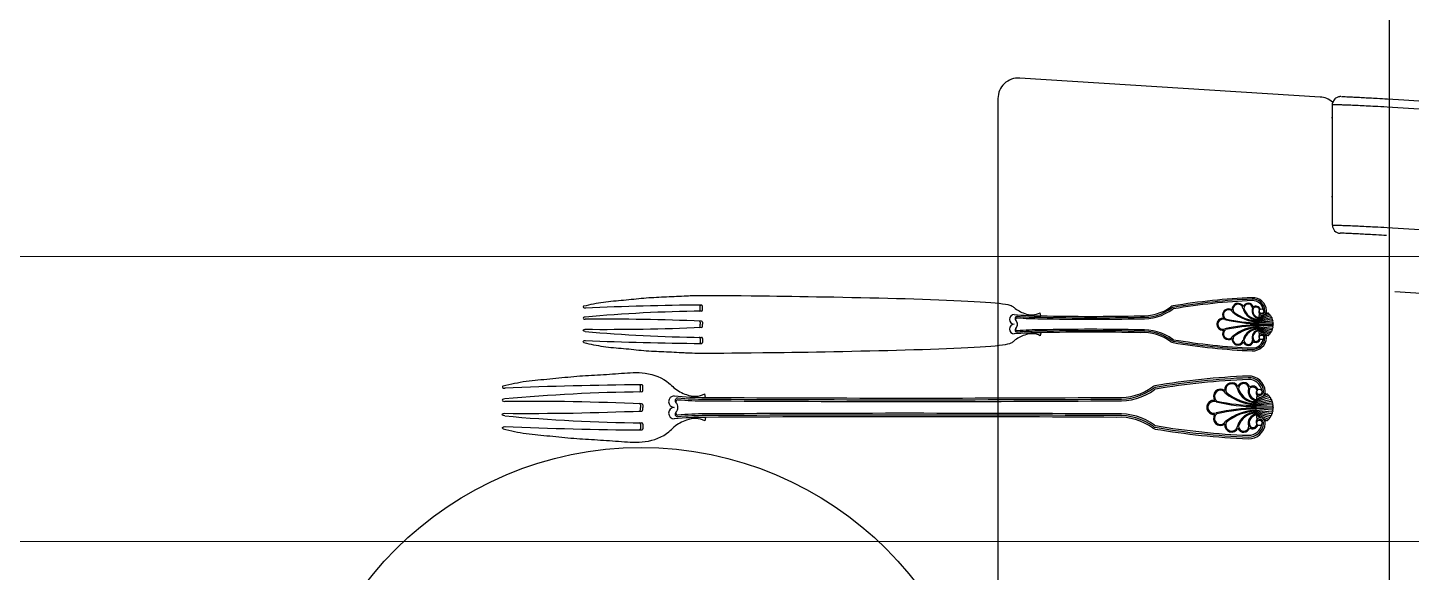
# Model space of a CAD drawing. Header units: millimetres. Extents: x -18512 to 101824, y -95768 to 52898.
# Drawn here: x 32534.4 to 33019.4, y -52963.2 to -52772.2 of the extents above; entities that cross this region are included whole.
import ezdxf

# ---------------------------------------------------------------- set-up
doc = ezdxf.new("R2010")
doc.units = ezdxf.units.MM
doc.header["$LTSCALE"] = 25
doc.layers.add('1547 I-StB-p-00-GA$0$WD-FURNITURE', color=1, linetype='Continuous')
doc.layers.add('1547 I-StB-p-00-GA$0$WD-FURNITURE-DETAIL', color=126, linetype='Continuous')
doc.layers.add('wood flooring', color=8, linetype='Continuous', lineweight=13)

# ---------------------------------------------------------------- blocks, each defined once
blk = doc.blocks.new('1547 I-StB-p-00-GA$0$chair')
at = {"layer": '1547 I-StB-p-00-GA$0$WD-FURNITURE'}
for p, q in [((-263.74, 74.61), (-278.03, -151.87)), ((-306.84, -178.79), (-358.89, -178.79)), ((-353.42, -179.16), (-353.42, -178.79)), ((-319.26, -179.16), (-319.26, -178.79)), ((-362.26, -184.13), (-370.44, -313.99)), ((-361.61, -323.4), (363.64, -323.39))]:
    blk.add_line(p, q, dxfattribs=at)
at = {"layer": '1547 I-StB-p-00-GA$0$WD-FURNITURE', "flags": 128}
for points in [[(-361.42, -154.95), (-360.98, -147.89), (-359.2, -119.61), (-352.06, -6.5), (-340.32, 179.79)], [(-336.77, 179.79), (-337.21, 172.72), (-339, 144.45), (-346.13, 31.34), (-357.89, -155.18)], [(-305.84, -155.18), (-305.39, -148.11), (-303.61, -119.83), (-296.48, -6.73), (-284.72, 179.79)], [(-358.89, -178.79), (-359.61, -178.71), (-359.8, -178.67)]]:
    blk.add_lwpolyline(points, dxfattribs=at)
at = {"layer": '1547 I-StB-p-00-GA$0$WD-FURNITURE'}
for centre, radius, start, end in [((-353.42, -184.69), 8.85, 137.9522, 176.39196), ((-306.84, -175.25), 3.54, 270.00206, 356.39575), ((-361.61, -314.55), 8.85, 176.39196, 270.0004)]:
    blk.add_arc(centre, radius, start, end, dxfattribs=at)
for points, knots in [([(-362.44, -174.8), (-362.45, -174.78), (-362.46, -174.68), (-362.44, -173.96), (-362.4, -172.6), (-362.32, -170.72), (-362.2, -168.39), (-362.06, -165.68), (-361.89, -162.66), (-361.68, -159.08), (-361.52, -156.45), (-361.42, -154.95)], [0, 0, 0, 0, 0.025798, 0.142664, 0.25953, 0.376395, 0.493305, 0.610216, 0.727313, 0.84441, 1, 1, 1, 1]), ([(-357.89, -155.18), (-357.98, -156.94), (-358.15, -160.01), (-358.36, -164.23), (-358.53, -167.76), (-358.67, -170.97), (-358.78, -173.7), (-358.87, -175.93), (-358.91, -177.55), (-358.92, -178.59), (-358.9, -178.72), (-358.89, -178.79)], [0, 0, 0, 0, 0.142554, 0.248331, 0.357164, 0.462792, 0.571472, 0.677072, 0.785729, 0.891335, 1, 1, 1, 1]), ([(-306.84, -178.79), (-306.85, -178.72), (-306.87, -178.6), (-306.86, -177.57), (-306.82, -175.95), (-306.73, -173.74), (-306.62, -171), (-306.48, -167.82), (-306.31, -164.26), (-306.1, -160.05), (-305.93, -156.94), (-305.84, -155.18)], [0, 0, 0, 0, 0.105606, 0.214271, 0.319871, 0.428528, 0.534156, 0.642836, 0.748613, 0.857447, 1, 1, 1, 1]), ([(-302.31, -155.4), (-302.4, -156.9), (-302.56, -159.52), (-302.77, -163.11), (-302.94, -166.12), (-303.09, -168.83), (-303.2, -171.16), (-303.28, -173.04), (-303.33, -174.43), (-303.34, -175.3), (-303.32, -175.41), (-303.3, -175.47)], [0, 0, 0, 0, 0.142603, 0.249927, 0.35725, 0.464402, 0.571553, 0.678665, 0.785775, 0.892887, 1, 1, 1, 1]), ([(-362.45, -175.21), (-362.45, -175.23), (-362.45, -175.32), (-362.44, -175.5), (-362.39, -175.89), (-362.25, -176.44), (-361.95, -177.1), (-361.41, -177.78), (-360.68, -178.37), (-360.09, -178.56), (-359.79, -178.65)], [0, 0, 0, 0, 0.031894, 0.193604, 0.305661, 0.40232, 0.533496, 0.682089, 0.844817, 1, 1, 1, 1])]:
    blk.add_open_spline(points, degree=3, knots=knots, dxfattribs=at)

msp = doc.modelspace()

# ---------------------------------------------------------------- hatches: boundary and pattern name
at = {"layer": 'wood flooring'}
h = msp.add_hatch(dxfattribs=at)
h.set_pattern_fill('_USER', color=256, scale=100, pattern_type=0)
h.set_pattern_definition([(360, (338285.01, 171947.46), (-2e-14, 100), [])])
h.paths.add_polyline_path([(33755.49, -49171.88), (31012.89, -49171.88), (31012.89, -49811.47), (31012.89, -62446.88), (32698.09, -62446.88), (32698.09, -63146.88), (33808.09, -63146.88)])

# ---------------------------------------------------------------- linework, layer by layer
at = {"layer": '1547 I-StB-p-00-GA$0$WD-FURNITURE'}
msp.add_lwpolyline([(31892.63, -50068.12), (32930.47, -50068.12, -0.414214), (33011.55, -50149.21), (33011.55, -53487.04, -0.414214), (32930.47, -53568.12), (31892.63, -53568.12, -0.414214), (31811.55, -53487.04), (31811.55, -50149.21, -0.414214)], format="xyb", close=True, dxfattribs=at)
at = {"layer": '1547 I-StB-p-00-GA$0$WD-FURNITURE-DETAIL'}
for p, q in [((32770.15, -52871.3), (32770.15, -52869.88)), ((32770.86, -52871.3), (32770.86, -52869.88)), ((32889.53, -52873.28), (32889.28, -52872.21)), ((32965.84, -52875.15), (32970.4, -52874.39)), ((32965.86, -52874.84), (32970.14, -52873.85)), ((32965.88, -52874.52), (32969.81, -52873.34)), ((32965.9, -52874.22), (32969.41, -52872.86)), ((32965.93, -52873.91), (32968.96, -52872.43)), ((32966.03, -52872.96), (32966.42, -52872.96)), ((32770.15, -52875.52), (32770.15, -52876.24)), ((32770.15, -52876.97), (32770.15, -52876.24)), ((32770.86, -52875.52), (32770.86, -52876.24)), ((32770.86, -52876.97), (32770.86, -52876.24)), ((32889.53, -52879.21), (32889.28, -52880.28)), ((32970.7, -52875.46), (32965.83, -52875.78)), ((32965.83, -52876.09), (32970.75, -52875.99)), ((32965.83, -52876.4), (32970.75, -52876.5)), ((32970.7, -52877.03), (32965.83, -52876.71)), ((32965.84, -52875.46), (32970.58, -52874.93)), ((32965.84, -52877.03), (32970.58, -52877.56)), ((32965.84, -52877.34), (32970.4, -52878.1)), ((32965.86, -52877.65), (32970.14, -52878.64)), ((32965.88, -52877.96), (32969.81, -52879.15)), ((32965.9, -52878.27), (32969.41, -52879.63)), ((32965.93, -52878.58), (32968.96, -52880.06)), ((32770.15, -52881.19), (32770.15, -52882.61)), ((32770.86, -52881.19), (32770.86, -52882.61)), ((32749.15, -52899.56), (32749.15, -52897.89)), ((32749.98, -52899.56), (32749.98, -52897.89)), ((32772.01, -52901.9), (32771.71, -52900.64)), ((32964.92, -52904.11), (32970.28, -52903.21)), ((32964.93, -52903.74), (32969.98, -52902.58)), ((32964.95, -52903.37), (32969.59, -52901.97)), ((32964.98, -52903.01), (32969.12, -52901.4)), ((32965.01, -52902.64), (32968.59, -52900.9)), ((32965.14, -52901.53), (32965.59, -52901.53)), ((32749.15, -52904.55), (32749.15, -52905.4)), ((32749.15, -52906.25), (32749.15, -52905.4)), ((32749.98, -52904.55), (32749.98, -52905.4)), ((32749.98, -52906.25), (32749.98, -52905.4)), ((32970.64, -52904.48), (32964.9, -52904.85)), ((32964.9, -52905.21), (32970.71, -52905.1)), ((32964.9, -52905.58), (32970.71, -52905.7)), ((32970.64, -52906.32), (32964.9, -52905.95)), ((32964.91, -52904.48), (32970.5, -52903.84)), ((32964.91, -52906.32), (32970.5, -52906.95)), ((32964.92, -52906.69), (32970.28, -52907.59)), ((32964.93, -52907.06), (32969.98, -52908.22)), ((32964.95, -52907.43), (32969.59, -52908.83)), ((32964.98, -52907.79), (32969.12, -52909.39)), ((32965.01, -52908.16), (32968.59, -52909.9)), ((32749.15, -52911.24), (32749.15, -52912.91)), ((32749.98, -52911.24), (32749.98, -52912.91)), ((32772.01, -52908.9), (32771.71, -52910.16))]:
    msp.add_line(p, q, dxfattribs=at)
for centre, radius in [((32966.84, -52871.65), 0.807), ((32966.84, -52880.84), 0.807), ((32966.09, -52899.98), 0.952), ((32966.09, -52910.82), 0.952), ((32749.39, -53041.1), 121.62)]:
    msp.add_circle(centre, radius, dxfattribs=at)
for centre, radius, start, end in [((32780.07, -54053.47), 1183.99, 90.46292, 92.43208), ((32769.81, -52869.88), 0.344, 359.3186, 92.1638), ((32770.5, -52869.88), 0.354, 0, 90.5226), ((32972.45, -53086.13), 219.38, 92.3287, 99.6075), ((32972.45, -53086.13), 219.38, 92.3287, 99.6075), ((32972.45, -53086.13), 218.87, 92.3287, 99.6075), ((32972.45, -53086.13), 218.36, 92.3287, 99.6075), ((32958.62, -52870.99), 2.08, 26.7327, 187.7375), ((32958.62, -52870.99), 1.77, 9.4408, 208.3667), ((32962.2, -52870.66), 1.82, 14.7229, 160.476), ((32962.2, -52870.66), 1.51, 0.441, 181.2158), ((32963.73, -52871.82), 4.9, 4.3291, 92.1871), ((32963.73, -52871.79), 4.36, 4.0194, 92.3201), ((32963.73, -52871.79), 3.85, 7.7931, 92.3201), ((32775.9, -53375.7), 504.08, 90.613, 95.2447), ((32769.78, -52871.29), 0.368, 272.9546, 359.0812), ((32770.5, -52871.3), 0.354, 270.7284, 0), ((32880.21, -52874.55), 1.69, 90, 270), ((32887.74, -52860.89), 12.19, 231.3201, 251.4767), ((32889.65, -52767.99), 105.29, 264.859, 269.9359), ((32881.26, -52874.27), 0.817, 91.4824, 224.4558), ((32881.29, -52874.61), 0.645, 94.0293, 203.5908), ((32889.65, -52767.99), 105.8, 265.4438, 269.9359), ((32889.65, -52767.99), 106.31, 265.4699, 269.9359), ((32886.31, -52866.56), 6.38, 247.4404, 297.6869), ((32906.98, -52038.97), 835.51, 268.80214, 271.19786), ((32906.98, -52038.96), 835.01, 268.80205, 271.19795), ((32906.98, -52038.95), 834.52, 268.80197, 271.19803), ((32925.35, -52856.72), 17.6, 266.7828, 306.0807), ((32925.35, -52856.72), 17.1, 266.7828, 306.0807), ((32925.35, -52856.72), 16.59, 266.7828, 306.0807), ((32936.12, -52871.49), 1.69, 99.6075, 126.0807), ((32936.12, -52871.49), 1.19, 99.6075, 126.0807), ((32936.12, -52871.49), 0.678, 99.6075, 126.0807), ((32953.32, -52876.24), 2.08, 81.7647, 270), ((32953.32, -52876.24), 2.08, 90, 278.2353), ((32955.28, -52872.92), 2.08, 52.4008, 217.1014), ((32955.28, -52872.92), 1.77, 30.0692, 233.7864), ((32967.58, -52813.56), 62.24, 257.6233, 268.3916), ((32966.47, -52860.22), 15.26, 230.7621, 267.6236), ((32966.47, -52860.2), 14.96, 231.027, 267.5892), ((32965.83, -52869.16), 5.67, 195.7123, 270.2899), ((32965.83, -52869.16), 5.37, 196.6588, 270.4563), ((32966.18, -52871.6), 2.64, 159.001, 263.9593), ((32966.23, -52871.51), 2.42, 161.025, 262.7237), ((32964.53, -52870.96), 0.637, 127.3656, 158.0771), ((32964.91, -52871.52), 1.62, 20.2859, 125.5944), ((32964.91, -52871.52), 1.31, 14.6867, 125.5944), ((32988.63, -52876), 22.8, 171.4617, 180.6145), ((32967.1, -52871.96), 1.21, 123.9169, 301.3825), ((32967.09, -52871.55), 1.06, 185.2135, 290.9162), ((32966.85, -52871.48), 1.23, 300.1422, 359.6733), ((32966.85, -52871.48), 1.75, 300.1422, 11.3169), ((32965.83, -52876.24), 4.93, 50.6522, 57.2798), ((32969.18, -52872.65), 0.312, 317.0286, 137.0286), ((32969.61, -52873.1), 0.312, 309.7805, 129.7805), ((32969.97, -52873.59), 0.305, 302.6037, 122.6037), ((32970.27, -52874.12), 0.296, 295.6051, 115.6051), ((32970.49, -52874.66), 0.286, 288.8358, 108.8358), ((32735.99, -53707.48), 833.02, 87.62469, 90.42439), ((32735.99, -52045.01), 833.02, 269.57561, 272.37531), ((32775.9, -52376.79), 504.08, 264.7553, 269.387), ((32769.74, -52875.55), 0.413, 3.2459, 79.6012), ((32769.74, -52876.94), 0.413, 280.3988, 356.7541), ((32770.5, -52875.52), 0.354, 0, 87.5471), ((32770.5, -52876.97), 0.354, 272.4529, 0), ((32880.21, -52877.94), 1.69, 90, 270), ((32889.65, -52984.5), 105.29, 90.0641, 95.141), ((32881.26, -52878.22), 0.817, 135.5442, 268.5176), ((32881.29, -52877.88), 0.645, 156.4092, 265.9707), ((32879.49, -52876.22), 1.82, 359.2391, 49.2146), ((32879.49, -52876.27), 1.82, 310.7854, 0.7609), ((32879.49, -52876.27), 1.82, 310.7854, 0.7609), ((32889.65, -52984.5), 105.8, 90.0641, 94.5562), ((32889.65, -52984.5), 106.31, 90.0641, 94.5301), ((32889.65, -52984.5), 106.31, 90.0641, 94.5301), ((32906.89, -53713.53), 835.51, 88.79592, 91.19165), ((32906.89, -53713.53), 835.01, 88.79584, 91.19174), ((32906.89, -53713.54), 834.52, 88.79575, 91.19182), ((32925.35, -52895.77), 17.6, 53.9193, 93.2172), ((32925.35, -52895.77), 17.1, 53.9193, 93.2172), ((32925.35, -52895.77), 16.59, 53.9193, 93.2172), ((32953.32, -52876.24), 1.77, 65.4306, 270), ((32953.32, -52876.24), 1.77, 90, 294.5694), ((32955.28, -52879.57), 2.08, 142.8986, 307.5992), ((32955.28, -52879.57), 1.77, 126.2136, 329.9308), ((32967.54, -52813.9), 62.21, 257.4829, 268.4226), ((32967.54, -52938.6), 62.22, 91.5779, 102.5166), ((32967.58, -52938.93), 62.24, 91.6084, 102.3767), ((32966.47, -52892.27), 15.26, 92.3952, 129.2379), ((32966.47, -52892.29), 14.96, 92.4664, 128.973), ((32965.83, -52883.32), 5.67, 89.9965, 164.2877), ((32965.83, -52883.33), 5.37, 90.0399, 163.3412), ((32966.16, -52880.89), 2.63, 95.8006, 201.1079), ((32966.16, -52880.89), 2.31, 95.8076, 201.9904), ((32988.63, -52876.49), 22.8, 179.3855, 188.5383), ((32969.61, -52879.39), 0.312, 230.2195, 50.2195), ((32969.97, -52878.9), 0.305, 237.3963, 57.3963), ((32970.27, -52878.37), 0.296, 244.3949, 64.3949), ((32970.49, -52877.83), 0.286, 251.1642, 71.1642), ((32970.64, -52875.19), 0.275, 282.3176, 102.3176), ((32970.64, -52877.29), 0.275, 257.6824, 77.6824), ((32970.72, -52875.73), 0.264, 276.0524, 96.0524), ((32970.72, -52876.76), 0.264, 263.9476, 83.9476), ((32970.75, -52876.24), 0.256, 267.6708, 92.3292), ((32780.07, -51699.02), 1183.99, 267.56792, 269.53708), ((32769.81, -52882.61), 0.344, 267.8362, 0.6814), ((32769.78, -52881.2), 0.368, 0.9188, 87.0454), ((32770.5, -52882.61), 0.354, 269.4774, 0), ((32770.5, -52881.19), 0.354, 0, 89.2716), ((32887.74, -52891.6), 12.19, 108.5233, 128.6799), ((32886.31, -52885.93), 6.38, 62.3131, 112.5596), ((32936.12, -52881), 1.69, 233.9193, 260.3925), ((32936.12, -52881), 1.19, 233.9193, 260.3925), ((32936.12, -52881), 0.678, 233.9193, 260.3925), ((32972.45, -52666.36), 219.38, 260.3925, 267.6713), ((32972.45, -52666.36), 219.38, 260.3925, 267.6713), ((32972.45, -52666.36), 218.87, 260.3925, 267.6713), ((32972.45, -52666.36), 218.36, 260.3925, 267.6713), ((32958.62, -52881.5), 2.08, 172.2625, 333.2673), ((32958.62, -52881.5), 2.08, 172.2625, 333.2673), ((32958.62, -52881.5), 1.77, 151.6333, 350.5592), ((32958.62, -52881.5), 1.77, 151.6333, 350.5592), ((32962.2, -52881.83), 1.82, 199.524, 345.2771), ((32962.2, -52881.83), 1.82, 199.524, 345.2771), ((32962.2, -52881.83), 1.51, 178.7842, 359.559), ((32962.2, -52881.83), 1.51, 178.7842, 359.559), ((32963.73, -52880.67), 4.9, 267.8129, 355.6709), ((32963.73, -52880.7), 4.36, 267.6799, 355.9806), ((32963.73, -52880.7), 3.85, 267.6799, 352.2069), ((32964.53, -52881.53), 0.637, 201.9229, 232.6344), ((32964.91, -52880.97), 1.62, 234.4056, 339.7141), ((32964.91, -52880.97), 1.62, 234.4056, 339.7141), ((32965, -52881.05), 1.2, 215.5853, 347.9352), ((32964.91, -52880.97), 1.31, 234.4056, 345.3133), ((32967.1, -52880.53), 1.21, 58.6175, 236.0831), ((32967.09, -52880.94), 1.06, 69.0838, 174.7865), ((32966.85, -52881.01), 1.23, 348.2244, 59.8578), ((32966.85, -52881.01), 1.75, 348.6831, 59.8578), ((32965.83, -52876.24), 4.93, 302.7202, 309.3478), ((32969.18, -52879.84), 0.312, 222.9714, 42.9714), ((32760.85, -54294.26), 1396.84, 90.46293, 92.43208), ((32748.74, -52897.89), 0.406, 359.3186, 92.1638), ((32749.57, -52897.89), 0.417, 0, 90.5226), ((32769.9, -52887.28), 14.39, 231.3201, 251.4767), ((32917.15, -52882.36), 19.57, 266.7828, 306.0807), ((32929.85, -52899.79), 2, 99.6075, 126.0807), ((32929.85, -52899.79), 1.4, 99.6075, 126.0807), ((32972.71, -53153.01), 258.82, 92.3287, 99.6075), ((32972.71, -53153.01), 258.82, 92.3287, 99.6075), ((32972.71, -53153.01), 258.22, 92.3287, 99.6075), ((32972.71, -53153.01), 257.62, 92.3287, 99.6075), ((32956.39, -52899.2), 2.46, 26.7327, 187.7375), ((32956.39, -52899.2), 2.09, 9.4408, 208.3667), ((32960.62, -52898.81), 2.15, 14.7229, 160.476), ((32960.62, -52898.81), 1.78, 0.441, 181.2158), ((32962.42, -52900.18), 5.78, 4.3291, 92.1871), ((32962.43, -52900.15), 5.15, 4.0194, 92.3201), ((32962.43, -52900.15), 4.55, 7.7931, 92.3201), ((32963.37, -52899.16), 0.751, 127.3656, 158.0771), ((32963.81, -52899.82), 1.91, 20.2859, 125.5944), ((32963.81, -52899.82), 1.54, 14.6867, 125.5944), ((32755.93, -53494.64), 594.7, 90.61301, 95.24467), ((32708.85, -53886.07), 982.78, 87.62469, 90.42439), ((32748.71, -52899.55), 0.434, 272.9546, 359.0812), ((32749.57, -52899.56), 0.417, 270.7284, 0), ((32761.02, -52903.4), 2, 90, 270), ((32772.15, -52777.68), 124.22, 264.859, 269.9359), ((32762.26, -52903.07), 0.964, 91.4824, 224.4558), ((32762.3, -52903.47), 0.76, 94.0293, 203.5908), ((32772.15, -52777.68), 124.82, 265.4438, 269.9359), ((32772.15, -52777.68), 125.42, 265.4699, 269.9359), ((32768.22, -52893.97), 7.53, 247.4404, 297.6869), ((32844.03, -40856.8), 12046.52, 269.657354, 270.342647), ((32844.03, -40854.32), 12048.4, 269.657459, 270.342541), ((32844.03, -40851.84), 12050.28, 269.657564, 270.342436), ((32917.15, -52882.36), 20.77, 266.7828, 306.0807), ((32917.15, -52882.36), 20.17, 266.7828, 306.0807), ((32929.85, -52899.79), 0.799, 99.6075, 126.0807), ((32950.14, -52905.4), 2.46, 81.7647, 270), ((32950.14, -52905.4), 2.46, 90, 278.2353), ((32950.14, -52905.4), 2.09, 65.4306, 270), ((32950.14, -52905.4), 2.09, 90, 294.5694), ((32952.46, -52901.48), 2.46, 52.4008, 217.1014), ((32952.46, -52901.48), 2.09, 30.0692, 233.7864), ((32966.92, -52831.84), 73.4, 257.4829, 268.4226), ((32966.96, -52831.44), 73.43, 257.6233, 268.3916), ((32965.65, -52886.49), 18, 230.7621, 267.6236), ((32965.66, -52886.47), 17.66, 231.027, 267.5892), ((32964.9, -52897.05), 6.69, 195.7123, 270.2899), ((32964.9, -52897.04), 6.33, 196.6588, 270.4563), ((32965.31, -52899.92), 3.11, 159.001, 263.9593), ((32965.37, -52899.81), 2.85, 161.025, 262.7237), ((32991.79, -52905.11), 26.9, 171.4617, 180.6145), ((32966.4, -52900.35), 1.43, 123.9169, 301.3825), ((32966.39, -52899.86), 1.26, 185.2135, 290.9162), ((32966.11, -52899.78), 1.45, 300.1422, 359.6733), ((32966.11, -52899.78), 2.07, 300.1422, 11.3169), ((32964.9, -52905.4), 5.81, 50.6522, 57.2798), ((32968.86, -52901.15), 0.368, 317.0286, 137.0286), ((32969.36, -52901.69), 0.368, 309.7805, 129.7805), ((32969.79, -52902.27), 0.36, 302.6037, 122.6037), ((32970.13, -52902.89), 0.35, 295.6051, 115.6051), ((32970.39, -52903.52), 0.337, 288.8358, 108.8358), ((32708.85, -51924.73), 982.78, 269.57561, 272.37531), ((32748.66, -52904.57), 0.487, 3.246, 79.6012), ((32748.66, -52906.22), 0.487, 280.3988, 356.7541), ((32749.57, -52904.55), 0.417, 0, 87.5471), ((32749.57, -52906.25), 0.417, 272.4529, 0), ((32761.02, -52907.4), 2, 90, 270), ((32762.26, -52907.73), 0.964, 135.5442, 268.5176), ((32762.3, -52907.33), 0.76, 156.4092, 265.9707), ((32760.17, -52905.37), 2.15, 359.2391, 49.2146), ((32760.17, -52905.43), 2.15, 310.7854, 0.7609), ((32760.17, -52905.43), 2.15, 310.7854, 0.7609), ((32772.15, -53033.11), 124.82, 90.0641, 94.5562), ((32772.15, -53033.11), 125.42, 90.0641, 94.5301), ((32772.15, -53033.11), 125.42, 90.0641, 94.5301), ((32843.66, -64954), 12046.52, 89.655577, 90.340869), ((32843.66, -64956.48), 12048.4, 89.655682, 90.340765), ((32917.15, -52928.43), 20.77, 53.9193, 93.2172), ((32917.15, -52928.43), 20.17, 53.9193, 93.2172), ((32952.46, -52909.32), 2.46, 142.8986, 307.5992), ((32952.46, -52909.32), 2.09, 126.2136, 329.9308), ((32966.92, -52978.96), 73.41, 91.5779, 102.5166), ((32966.96, -52979.35), 73.43, 91.6084, 102.3767), ((32965.65, -52924.31), 18, 92.3952, 129.2379), ((32965.66, -52924.33), 17.66, 92.4664, 128.973), ((32964.9, -52913.75), 6.69, 89.9965, 164.2877), ((32964.9, -52913.76), 6.33, 90.0399, 163.3412), ((32965.29, -52910.88), 3.1, 95.8006, 201.1079), ((32965.29, -52910.88), 2.73, 95.8076, 201.9904), ((32991.79, -52905.69), 26.9, 179.3855, 188.5383), ((32969.79, -52908.53), 0.36, 237.3963, 57.3963), ((32970.13, -52907.91), 0.35, 244.3949, 64.3949), ((32970.39, -52907.27), 0.337, 251.1642, 71.1642), ((32970.57, -52904.16), 0.324, 282.3176, 102.3176), ((32970.57, -52906.64), 0.324, 257.6824, 77.6824), ((32970.67, -52904.79), 0.311, 276.0524, 96.0524), ((32970.67, -52906.01), 0.311, 263.9476, 83.9476), ((32970.71, -52905.4), 0.303, 267.6708, 92.3292), ((32755.93, -52316.16), 594.7, 264.75533, 269.38699), ((32760.85, -51516.53), 1396.84, 267.56793, 269.53708), ((32748.74, -52912.91), 0.406, 267.8362, 0.6814), ((32748.71, -52911.24), 0.434, 0.9188, 87.0454), ((32749.57, -52912.91), 0.417, 269.4774, 0), ((32749.57, -52911.24), 0.417, 0, 89.2716), ((32769.9, -52923.51), 14.39, 108.5233, 128.6799), ((32772.15, -53033.11), 124.22, 90.0641, 95.141), ((32768.22, -52916.83), 7.53, 62.3131, 112.5596), ((32843.66, -64958.96), 12050.28, 89.655788, 90.34066), ((32917.15, -52928.43), 19.57, 53.9193, 93.2172), ((32929.85, -52911), 2, 233.9193, 260.3925), ((32929.85, -52911), 1.4, 233.9193, 260.3925), ((32929.85, -52911), 0.799, 233.9193, 260.3925), ((32972.71, -52657.79), 258.82, 260.3925, 267.6713), ((32972.71, -52657.79), 258.82, 260.3925, 267.6713), ((32972.71, -52657.79), 258.22, 260.3925, 267.6713), ((32972.71, -52657.79), 257.62, 260.3925, 267.6713), ((32956.39, -52911.6), 2.46, 172.2625, 333.2673), ((32956.39, -52911.6), 2.46, 172.2625, 333.2673), ((32956.39, -52911.6), 2.09, 151.6333, 350.5592), ((32956.39, -52911.6), 2.09, 151.6333, 350.5592), ((32960.62, -52911.98), 2.15, 199.524, 345.2771), ((32960.62, -52911.98), 2.15, 199.524, 345.2771), ((32960.62, -52911.98), 1.78, 178.7842, 359.559), ((32960.62, -52911.98), 1.78, 178.7842, 359.559), ((32962.42, -52910.62), 5.78, 267.8129, 355.6709), ((32962.43, -52910.65), 5.15, 267.6799, 355.9806), ((32962.43, -52910.65), 4.55, 267.6799, 352.2069), ((32963.37, -52911.63), 0.751, 201.9229, 232.6344), ((32963.81, -52910.98), 1.91, 234.4056, 339.7141), ((32963.81, -52910.98), 1.91, 234.4056, 339.7141), ((32963.91, -52911.07), 1.42, 215.5853, 347.9352), ((32963.81, -52910.98), 1.54, 234.4056, 345.3133), ((32966.4, -52910.45), 1.43, 58.6175, 236.0831), ((32966.39, -52910.94), 1.26, 69.0838, 174.7865), ((32966.11, -52911.02), 1.45, 348.2244, 59.8578), ((32966.11, -52911.02), 2.07, 348.6831, 59.8578), ((32964.9, -52905.4), 5.81, 302.7202, 309.3478), ((32968.86, -52909.64), 0.368, 222.9714, 42.9714), ((32969.36, -52909.11), 0.368, 230.2195, 50.2195)]:
    msp.add_arc(centre, radius, start, end, dxfattribs=at)
for centre, major_axis, ratio, start_param, end_param in [((32729.82, -52870.14), (-0.707, 0), 0.592719, -0.836557, 1.713229), ((32729.82, -52874.1), (-0.707, 0), 0.525862, 4.712389, 7.853982), ((32701.57, -52898.19), (0.835, 0), 0.592719, 2.305035, 4.854822), ((32701.57, -52902.87), (0.835, 0), 0.525862, 1.570796, 4.712389)]:
    msp.add_ellipse(centre, major_axis=major_axis, ratio=ratio, start_param=start_param, end_param=end_param, dxfattribs=at)
at = {"layer": '1547 I-StB-p-00-GA$0$WD-FURNITURE-DETAIL', "extrusion": (0, 0, -1)}
for centre, major_axis, ratio, start_param, end_param in [((32729.82, -52878.39), (-0.707, 0), 0.525862, 4.712389, 7.853982), ((32729.82, -52882.35), (0.707, 0), 0.592719, 2.305035, 4.854822), ((32701.57, -52907.92), (0.835, 0), 0.525862, 1.570796, 4.712389), ((32701.57, -52912.61), (0.835, 0), 0.592719, 2.305035, 4.854822)]:
    msp.add_ellipse(centre, major_axis=major_axis, ratio=ratio, start_param=start_param, end_param=end_param, dxfattribs=at)
at = {"layer": '1547 I-StB-p-00-GA$0$WD-FURNITURE-DETAIL'}
for points, knots in [([(32729.35, -52869.82), (32731.62, -52869.31), (32736.21, -52868.27), (32743.28, -52867.82), (32750.32, -52866.96), (32757.41, -52866.64), (32764.5, -52866.34), (32771.69, -52865.81), (32877.38, -52867.66), (32879.64, -52869.93), (32880.12, -52870.41)], [0.294726, 0.294726, 0.294726, 0.294726, 8.898289, 17.667298, 26.436307, 35.172697, 43.900914, 52.62913, 61.961467, 64.457874, 64.457874, 64.457874, 64.457874]), ([(32729.35, -52882.67), (32731.62, -52883.18), (32736.21, -52884.22), (32743.28, -52884.66), (32750.32, -52885.53), (32757.41, -52885.85), (32764.5, -52886.15), (32771.69, -52886.68), (32877.38, -52884.83), (32879.64, -52882.56), (32880.12, -52882.08)], [0.294726, 0.294726, 0.294726, 0.294726, 8.898289, 17.667298, 26.436307, 35.172697, 43.900914, 52.62913, 61.961467, 64.457874, 64.457874, 64.457874, 64.457874]), ([(32701.01, -52897.82), (32703.69, -52897.21), (32709.11, -52895.99), (32717.44, -52895.47), (32725.76, -52894.44), (32734.12, -52894.06), (32742.48, -52893.43), (32751.03, -52892.79), (32757.68, -52895.27), (32760.34, -52897.95), (32760.91, -52898.51)], [0.337776, 0.337776, 0.337776, 0.337776, 10.198039, 20.247915, 30.29779, 40.310282, 50.313407, 60.316531, 71.012018, 73.873069, 73.873069, 73.873069, 73.873069]), ([(32701.01, -52912.97), (32703.69, -52913.58), (32709.11, -52914.8), (32717.44, -52915.33), (32725.76, -52916.36), (32734.12, -52916.73), (32742.48, -52917.37), (32751.03, -52918.01), (32757.68, -52915.53), (32760.34, -52912.85), (32760.91, -52912.28)], [0.337776, 0.337776, 0.337776, 0.337776, 10.198039, 20.247915, 30.29779, 40.310282, 50.313407, 60.316531, 71.012018, 73.873069, 73.873069, 73.873069, 73.873069])]:
    msp.add_open_spline(points, degree=3, knots=knots, dxfattribs=at)

# ---------------------------------------------------------------- block references
at = {"layer": '1547 I-StB-p-00-GA$0$WD-FURNITURE', "xscale": 0.810810810810556, "yscale": 0.810810810810556, "zscale": 0.810810810810556, "rotation": 270}
msp.add_blockref('1547 I-StB-p-00-GA$0$chair', (33136.68, -53090.27), dxfattribs=at)

doc.saveas('drawing.dxf')
